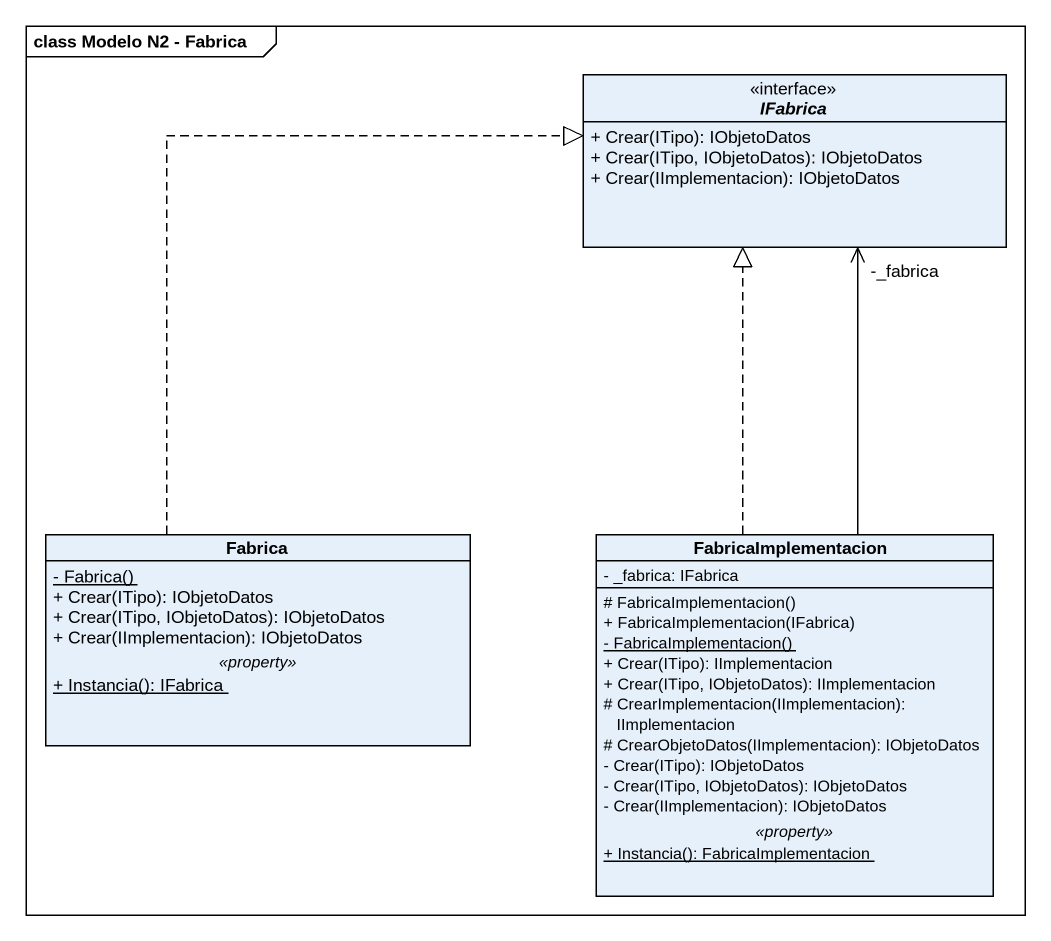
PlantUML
@startuml
mainframe class Modelo N2 - Fabrica
hide circle
hide empty members
skinparam classAttributeIconSize 0
interface IFabrica {
  + Crear(ITipo): IObjetoDatos
  + Crear(ITipo, IObjetoDatos): IObjetoDatos
  + Crear(IImplementacion): IObjetoDatos
}
class Fabrica {
  {static} - Fabrica()
  + Crear(ITipo): IObjetoDatos
  + Crear(ITipo, IObjetoDatos): IObjetoDatos
  + Crear(IImplementacion): IObjetoDatos
  .. <<property>> ..
  {static} + Instancia(): IFabrica
}
class FabricaImplementacion {
  - _fabrica: IFabrica
  --
  # FabricaImplementacion()
  + FabricaImplementacion(IFabrica)
  {static} - FabricaImplementacion()
  + Crear(ITipo): IImplementacion
  + Crear(ITipo, IObjetoDatos): IImplementacion
  # CrearImplementacion(IImplementacion): IImplementacion
  # CrearObjetoDatos(IImplementacion): IObjetoDatos
  - Crear(ITipo): IObjetoDatos
  - Crear(ITipo, IObjetoDatos): IObjetoDatos
  - Crear(IImplementacion): IObjetoDatos
  .. <<property>> ..
  {static} + Instancia(): FabricaImplementacion
}
Fabrica .up.|> IFabrica
FabricaImplementacion -up-> "-_fabrica" IFabrica
FabricaImplementacion .up.|> IFabrica
@enduml
